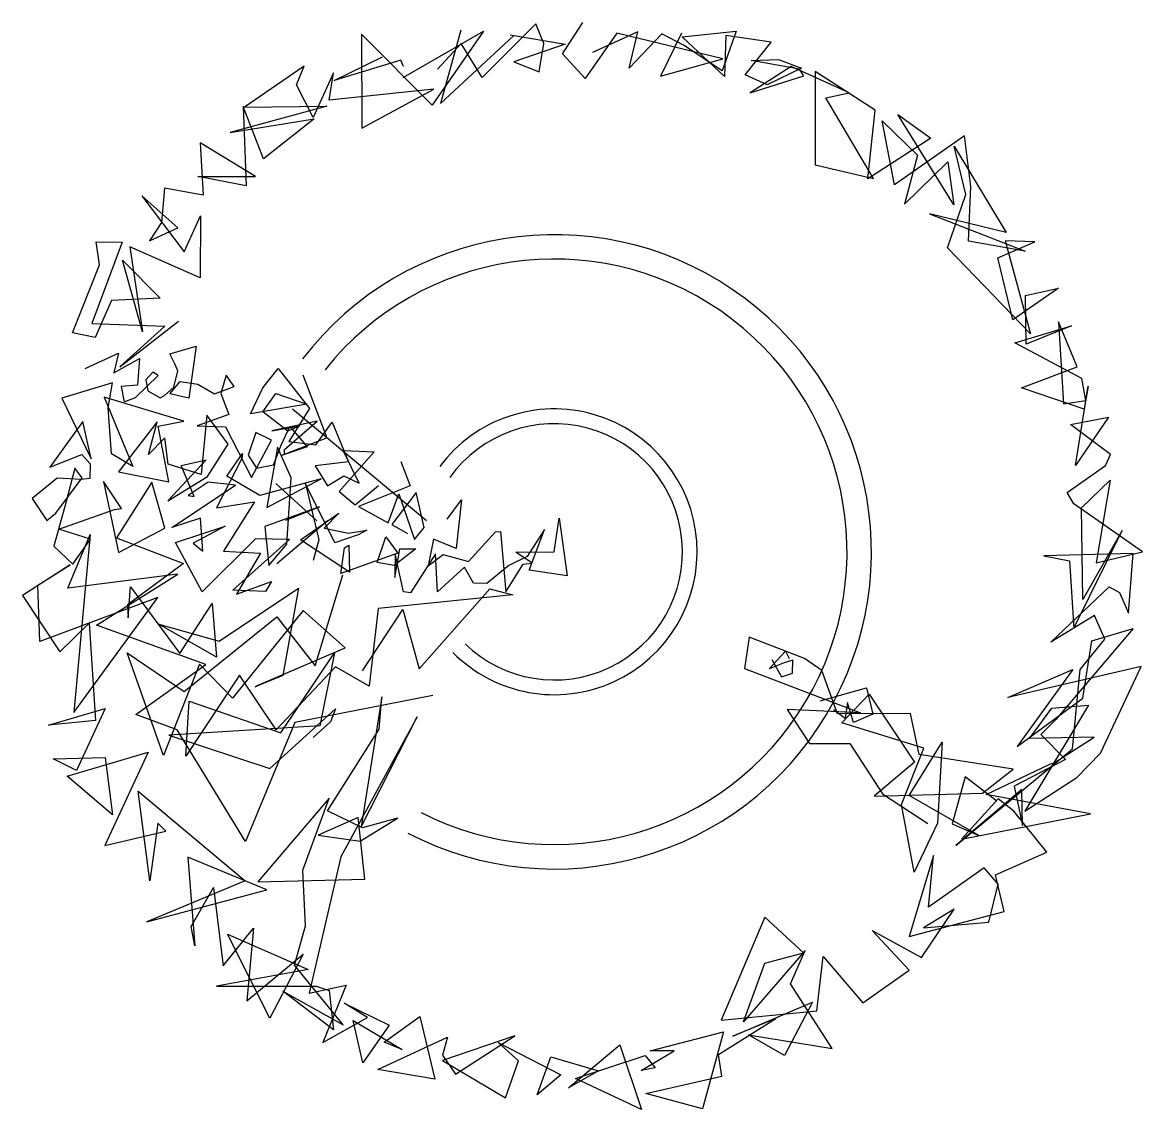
# Model space of a CAD drawing. Header units: inches. Extents: x 431 to 857, y 356 to 995.
# Drawn here: x 693.02 to 710.14, y 892.84 to 909.46 of the extents above; entities that cross this region are included whole.
import ezdxf

# ---------------------------------------------------------------- set-up
doc = ezdxf.new("R2010")
doc.units = ezdxf.units.IN
doc.header["$MEASUREMENT"] = 0
doc.layers.get('0').update_dxf_attribs({"color": 255})

msp = doc.modelspace()

# ---------------------------------------------------------------- linework, layer by layer
at = {"color": 7, "linetype": 'Continuous', "true_color": 0xffffff}
for p, q in [((700.866, 909.436), (700.047, 908.612)), ((700.989, 909.133), (700.866, 909.436)), ((701.272, 908.978), (701.586, 909.456)), ((698.201, 909.277), (698.209, 907.839)), ((699.285, 908.19), (698.201, 909.277)), ((698.841, 908.612), (700.066, 909.32)), ((700.066, 909.32), (699.285, 908.19)), ((699.721, 909.336), (699.411, 908.218)), ((700.475, 909.265), (701.314, 909.125)), ((702.103, 909.289), (701.62, 908.6)), ((702.428, 909.312), (701.735, 908.994)), ((703.722, 908.898), (702.103, 909.289)), ((702.294, 908.755), (702.428, 909.312)), ((702.792, 909.281), (702.294, 908.755)), ((703.094, 909.289), (702.773, 908.632)), ((703.121, 909.109), (702.792, 909.281)), ((703.102, 909.237), (703.929, 909.32)), ((703.929, 909.32), (703.714, 908.715)), ((699.725, 909.133), (699.365, 908.739)), ((699.411, 908.218), (700.525, 909.253)), ((700.047, 908.612), (699.725, 909.133)), ((701.314, 909.125), (700.529, 908.855)), ((700.92, 908.699), (700.989, 909.133)), ((703.749, 908.628), (703.102, 909.237)), ((703.714, 908.715), (703.121, 909.109)), ((703.768, 909.257), (703.749, 908.628)), ((704.465, 909.153), (703.768, 909.257)), ((704.067, 908.656), (704.465, 909.153)), ((697.784, 908.568), (698.523, 908.93)), ((701.62, 908.6), (701.272, 908.978)), ((697.325, 908.787), (696.417, 908.158)), ((697.21, 908.5), (697.325, 908.787)), ((698.802, 908.878), (697.784, 908.568)), ((698.845, 908.783), (698.802, 908.878)), ((700.529, 908.855), (700.92, 908.699)), ((702.773, 908.632), (703.722, 908.898)), ((704.771, 908.783), (704.143, 908.381)), ((704.158, 908.875), (704.576, 908.89)), ((704.897, 908.739), (704.158, 908.875)), ((704.924, 908.759), (704.4, 908.504)), ((704.576, 908.89), (704.924, 908.759)), ((705.655, 908.377), (704.771, 908.783)), ((697.773, 908.683), (697.462, 908.003)), ((697.708, 908.265), (697.773, 908.683)), ((704.4, 908.504), (704.067, 908.656)), ((704.143, 908.381), (704.962, 908.64)), ((704.962, 908.64), (704.897, 908.739)), ((705.135, 908.707), (705.135, 907.278)), ((706.054, 908.114), (705.135, 908.707)), ((697.462, 908.003), (697.21, 908.5)), ((699.308, 908.437), (697.708, 908.265)), ((698.209, 907.839), (699.308, 908.437)), ((705.296, 908.305), (705.655, 908.377)), ((706.027, 907.071), (705.296, 908.305)), ((697.673, 908.174), (696.195, 907.772)), ((696.394, 908.17), (696.44, 906.96)), ((696.704, 907.37), (696.394, 908.17)), ((696.417, 908.158), (697.673, 908.174)), ((705.939, 907.067), (706.054, 908.114)), ((696.195, 907.772), (697.482, 907.983)), ((697.482, 907.983), (696.704, 907.37)), ((706.157, 907.951), (706.701, 907.425)), ((706.345, 906.972), (706.157, 907.951)), ((706.398, 908.05), (706.904, 907.688)), ((707.256, 906.669), (706.398, 908.05)), ((707.417, 907.724), (706.345, 906.972)), ((707.512, 906.948), (707.417, 907.724)), ((695.736, 907.616), (695.782, 906.816)), ((696.582, 907.099), (695.736, 907.616)), ((706.904, 907.688), (705.939, 907.067)), ((707.26, 907.565), (708.056, 906.243)), ((707.436, 906.824), (707.26, 907.565)), ((706.701, 907.425), (706.498, 906.677)), ((705.135, 907.278), (706.027, 907.071)), ((706.498, 906.677), (707.164, 907.326)), ((707.164, 907.326), (707.256, 906.669)), ((695.701, 907.103), (696.582, 907.099)), ((696.44, 906.96), (695.701, 907.103)), ((695.192, 906.924), (695.146, 906.398)), ((695.782, 906.816), (695.192, 906.924)), ((707.478, 906.112), (707.512, 906.948)), ((694.844, 906.808), (695.491, 905.948)), ((695.399, 906.315), (694.844, 906.808)), ((707.156, 906.012), (707.436, 906.824)), ((706.881, 906.53), (708.343, 905.96)), ((708.056, 906.243), (706.881, 906.53)), ((695.146, 906.398), (694.966, 906.12)), ((695.491, 905.948), (695.743, 906.502)), ((695.743, 906.502), (695.736, 905.554)), ((694.966, 906.12), (695.399, 906.315)), ((694.545, 906.1), (694.082, 904.854)), ((694.147, 906.104), (694.545, 906.1)), ((694.201, 905.749), (694.147, 906.104)), ((694.664, 906.024), (694.859, 904.73)), ((695.736, 905.554), (694.664, 906.024)), ((708.427, 904.698), (707.156, 906.012)), ((708.343, 905.96), (707.478, 906.112)), ((707.926, 905.857), (708.492, 906.104)), ((708.037, 906.116), (708.427, 904.698)), ((708.492, 906.104), (708.037, 906.116)), ((708.155, 904.909), (707.926, 905.857)), ((693.787, 904.714), (694.201, 905.749)), ((694.553, 905.825), (695.127, 905.244)), ((694.859, 904.73), (694.553, 905.825)), ((708.856, 905.395), (708.155, 904.909)), ((708.347, 905.284), (708.856, 905.395)), ((694.381, 905.204), (694.132, 904.639)), ((695.127, 905.244), (694.381, 905.204)), ((708.362, 904.539), (708.347, 905.284)), ((694.082, 904.854), (695.2, 904.814)), ((694.511, 904.193), (695.407, 904.889)), ((695.2, 904.814), (694.511, 904.193)), ((708.186, 904.559), (709.051, 904.818)), ((709.051, 904.818), (708.362, 904.539)), ((708.852, 904.878), (708.929, 903.627)), ((709.139, 904.193), (708.852, 904.878)), ((694.132, 904.639), (693.787, 904.714)), ((695.276, 904.392), (695.675, 904.507)), ((695.675, 904.507), (695.564, 903.715)), ((709.212, 904.014), (708.186, 904.559)), ((693.979, 904.165), (694.492, 904.4)), ((694.492, 904.4), (694.419, 904.101)), ((694.419, 904.101), (694.809, 904.32)), ((694.809, 904.32), (694.779, 903.91)), ((695.349, 904.237), (695.276, 904.392)), ((695.334, 903.882), (695.399, 904.129)), ((695.399, 904.129), (695.349, 904.237)), ((696.693, 903.87), (696.93, 904.165)), ((696.93, 904.165), (697.409, 903.556)), ((708.286, 903.874), (709.139, 904.193)), ((694.752, 903.723), (695.096, 904.061)), ((695.012, 904.109), (694.909, 903.994)), ((694.909, 903.994), (694.936, 903.827)), ((695.096, 904.061), (695.012, 904.109)), ((695.273, 903.779), (695.433, 903.97)), ((695.433, 903.97), (695.701, 903.93)), ((696.134, 904.065), (696.054, 903.787)), ((696.257, 903.894), (696.134, 904.065)), ((697.68, 903.105), (697.312, 904.066)), ((709.273, 903.679), (709.212, 904.014)), ((694.4, 903.946), (693.626, 903.715)), ((694.331, 903.564), (694.4, 903.946)), ((694.779, 903.91), (694.53, 903.894)), ((694.53, 903.894), (694.576, 903.659)), ((694.936, 903.827), (695.127, 903.719)), ((695.192, 903.755), (695.334, 903.882)), ((695.701, 903.93), (695.958, 903.779)), ((695.958, 903.779), (696.257, 903.894)), ((696.054, 903.787), (696.176, 903.464)), ((696.509, 903.472), (696.693, 903.87)), ((709.247, 903.548), (708.286, 903.874)), ((709.113, 902.684), (709.308, 903.898)), ((709.308, 903.898), (709.247, 903.548)), ((693.626, 903.715), (694.07, 902.787)), ((694.27, 903.727), (694.71, 902.672)), ((695.487, 903.361), (694.27, 903.727)), ((694.576, 903.659), (694.752, 903.723)), ((695.127, 903.719), (695.192, 903.755)), ((695.564, 903.715), (695.273, 903.779)), ((697.367, 903.624), (696.509, 903.472)), ((696.697, 903.504), (696.892, 903.783)), ((696.892, 903.783), (697.367, 903.624)), ((708.929, 903.627), (709.273, 903.679)), ((694.384, 902.863), (694.331, 903.564)), ((696.176, 903.464), (695.69, 903.293)), ((695.839, 903.452), (695.751, 902.549)), ((696.168, 903.01), (695.839, 903.452)), ((697.076, 903.209), (696.697, 903.504)), ((697.409, 903.556), (697.095, 903.054)), ((699.197, 901.842), (697.148, 903.548)), ((693.944, 903.357), (693.439, 902.66)), ((694.07, 902.787), (693.944, 903.357)), ((695.081, 903.353), (694.488, 902.588)), ((694.947, 902.851), (695.081, 903.353)), ((695.096, 903.285), (695.487, 903.361)), ((695.257, 902.437), (695.096, 903.285)), ((695.69, 903.293), (696.126, 903.277)), ((696.126, 903.277), (696.521, 902.501)), ((697.524, 903.361), (696.831, 903.217)), ((696.831, 903.217), (697.263, 903.289)), ((696.976, 902.995), (697.106, 903.281)), ((697.026, 902.931), (697.524, 903.361)), ((697.263, 903.289), (697.076, 903.209)), ((697.106, 903.281), (697.374, 902.971)), ((697.505, 903.002), (697.753, 903.349)), ((697.753, 903.349), (698.006, 902.74)), ((709.036, 903.313), (709.618, 903.424)), ((709.649, 902.855), (709.036, 903.313)), ((709.618, 903.424), (709.113, 902.684)), ((695.2, 903.106), (694.947, 902.851)), ((695.25, 902.704), (695.2, 903.106)), ((696.59, 903.19), (696.471, 902.843)), ((696.827, 903.07), (696.59, 903.19)), ((697.676, 903.108), (696.972, 902.832)), ((695.851, 902.517), (696.168, 903.01)), ((696.521, 902.501), (696.827, 903.07)), ((696.919, 902.963), (696.758, 902.043)), ((696.858, 902.696), (696.976, 902.995)), ((697.126, 902.497), (696.919, 902.963)), ((697.374, 902.971), (697.026, 902.855)), ((697.026, 902.855), (697.026, 902.931)), ((697.095, 903.054), (697.505, 903.002)), ((693.439, 902.66), (693.929, 902.851)), ((693.929, 902.851), (694.055, 902.712)), ((694.71, 902.672), (694.384, 902.863)), ((695.828, 902.772), (695.242, 902.147)), ((695.449, 902.684), (695.828, 902.772)), ((696.375, 902.791), (695.985, 902.039)), ((696.145, 902.521), (696.387, 902.867)), ((696.387, 902.867), (696.375, 902.791)), ((696.471, 902.843), (696.601, 902.644)), ((698.397, 902.895), (697.864, 902.29)), ((697.922, 902.915), (698.397, 902.895)), ((698.167, 902.413), (697.922, 902.915)), ((709.572, 902.684), (709.649, 902.855)), ((693.822, 902.644), (693.684, 902.115)), ((693.933, 902.497), (693.822, 902.644)), ((694.055, 902.712), (694.051, 902.485)), ((694.488, 902.588), (695.257, 902.437)), ((695.751, 902.549), (695.25, 902.704)), ((695.644, 902.21), (695.449, 902.684)), ((696.601, 902.644), (696.858, 902.696)), ((698.006, 902.74), (697.497, 902.68)), ((697.497, 902.68), (697.681, 902.373)), ((698.806, 902.748), (698.948, 902.373)), ((708.986, 902.27), (709.572, 902.684)), ((693.554, 902.493), (693.171, 902.182)), ((693.534, 901.955), (693.933, 902.497)), ((693.925, 902.473), (693.554, 902.493)), ((694.051, 902.485), (693.925, 902.473)), ((694.262, 902.441), (694.492, 901.354)), ((694.538, 902.027), (694.262, 902.441)), ((694.997, 902.429), (694.461, 901.581)), ((695.196, 901.725), (694.997, 902.429)), ((695.242, 902.147), (695.851, 902.517)), ((695.858, 902.429), (695.556, 902.226)), ((696.279, 902.385), (695.858, 902.429)), ((696.651, 902.226), (696.145, 902.521)), ((697.585, 902.481), (696.651, 902.226)), ((696.758, 902.043), (697.585, 902.481)), ((697.064, 901.482), (697.126, 902.497)), ((697.681, 902.373), (697.933, 902.525)), ((697.933, 902.525), (698.167, 902.413)), ((709.204, 902.039), (709.641, 902.461)), ((709.641, 902.461), (709.43, 901.199)), ((695.303, 901.736), (696.279, 902.385)), ((697.52, 901.842), (696.894, 902.408)), ((697.348, 902.405), (697.551, 901.549)), ((697.796, 901.502), (697.348, 902.405)), ((697.864, 902.29), (698.106, 902.083)), ((698.106, 902.083), (698.462, 902.381)), ((698.948, 902.373), (698.159, 902.059)), ((698.611, 901.808), (698.772, 902.254)), ((699.036, 902.27), (698.665, 901.784)), ((698.772, 902.254), (699.013, 901.553)), ((699.159, 901.736), (699.036, 902.27)), ((709.086, 902.099), (708.986, 902.27)), ((693.171, 902.182), (693.393, 901.844)), ((693.684, 902.115), (693.5, 901.45)), ((695.556, 902.226), (695.644, 902.21)), ((695.985, 902.039), (696.567, 902.131)), ((696.567, 902.131), (696.096, 901.374)), ((699.511, 901.864), (699.733, 902.162)), ((699.733, 902.162), (699.649, 901.418)), ((710.139, 901.366), (709.086, 902.099)), ((693.393, 901.844), (693.534, 901.955)), ((693.577, 901.713), (694.43, 902.011)), ((694.43, 902.011), (694.538, 902.027)), ((697.562, 902.051), (696.727, 901.752)), ((697.049, 901.852), (697.562, 902.051)), ((697.271, 901.549), (697.857, 901.955)), ((697.857, 901.955), (697.631, 901.729)), ((698.159, 902.059), (698.611, 901.808)), ((709.224, 900.638), (709.204, 902.039)), ((695.743, 901.88), (695.303, 901.736)), ((695.361, 901.51), (696.119, 901.76)), ((696.119, 901.76), (695.629, 901.498)), ((695.778, 901.374), (695.743, 901.88)), ((696.727, 901.752), (696.785, 901.159)), ((697.681, 901.842), (696.911, 901.181)), ((698.665, 901.784), (698.906, 901.645)), ((699.013, 901.553), (699.159, 901.736)), ((701.149, 901.366), (701.226, 901.88)), ((701.226, 901.88), (701.345, 901)), ((694.063, 901.557), (693.577, 901.713)), ((693.714, 900.813), (694.055, 901.633)), ((694.055, 901.633), (693.806, 898.91)), ((694.461, 901.581), (695.483, 901.187)), ((694.492, 901.354), (695.196, 901.725)), ((696.582, 901.565), (695.77, 900.753)), ((697.103, 901.553), (696.582, 901.565)), ((697.631, 901.729), (698.002, 901.649)), ((698.152, 901.625), (697.796, 901.502)), ((698.002, 901.649), (698.286, 901.697)), ((698.286, 901.697), (698.152, 901.625)), ((698.443, 901.203), (698.577, 901.597)), ((698.577, 901.597), (698.757, 901.346)), ((699.304, 901.561), (699.224, 901.151)), ((699.649, 901.418), (699.304, 901.561)), ((699.836, 901.219), (700.25, 901.669)), ((700.25, 901.669), (700.326, 901.677)), ((700.326, 901.677), (700.407, 900.753)), ((701, 901.709), (700.732, 901.295)), ((700.766, 901.084), (701, 901.709)), ((709.086, 900.2), (709.828, 901.693)), ((709.828, 901.693), (709.224, 900.638)), ((693.5, 901.45), (693.791, 901.179)), ((693.791, 901.179), (694.063, 901.557)), ((695.77, 900.753), (695.361, 901.51)), ((695.629, 901.498), (695.778, 901.374)), ((696.237, 900.781), (697.103, 901.553)), ((696.785, 901.159), (697.064, 901.482)), ((698.018, 901.056), (697.271, 901.549)), ((697.551, 901.549), (697.466, 901.231)), ((697.887, 901.036), (697.941, 901.426)), ((697.941, 901.426), (698.01, 901.47)), ((698.01, 901.47), (698.018, 901.056)), ((699.032, 901.41), (698.703, 901.155)), ((698.714, 900.976), (698.787, 901.41)), ((698.787, 901.41), (699.032, 901.41)), ((696.096, 901.374), (696.659, 901.346)), ((696.659, 901.346), (696.291, 900.717)), ((698.757, 901.346), (697.887, 901.036)), ((698.718, 901.334), (698.714, 900.976)), ((698.845, 900.753), (698.718, 901.334)), ((699.335, 901.334), (698.952, 900.741)), ((699.224, 901.151), (699.453, 901.326)), ((699.365, 900.753), (699.335, 901.334)), ((699.453, 901.326), (699.836, 901.219)), ((700.732, 901.295), (700.456, 901.159)), ((700.56, 901.362), (701.149, 901.366)), ((700.809, 901.195), (700.56, 901.362)), ((709.993, 901.342), (708.63, 901.303)), ((708.63, 901.303), (709.021, 901.227)), ((709.021, 901.227), (709.086, 900.2)), ((709.43, 901.199), (710.139, 901.366)), ((709.924, 900.427), (709.993, 901.342)), ((693.753, 901.167), (693.021, 900.701)), ((693.259, 900.857), (693.753, 901.167)), ((695.483, 901.187), (694.629, 900.554)), ((698.703, 901.155), (698.443, 901.203)), ((699.775, 901.131), (699.365, 900.753)), ((699.913, 900.885), (699.775, 901.131)), ((700.456, 901.159), (700.116, 900.881)), ((700.407, 900.753), (700.671, 901.175)), ((700.671, 901.175), (700.809, 901.195)), ((701.345, 901), (700.766, 901.084)), ((695.399, 901.024), (693.714, 900.813)), ((694.155, 900.244), (695.399, 901.024)), ((696.291, 900.717), (696.827, 900.912)), ((696.827, 900.912), (696.735, 900.761)), ((697.493, 899.623), (697.918, 901.012)), ((700.116, 900.881), (699.913, 900.885)), ((693.286, 899.997), (693.259, 900.857)), ((694.637, 900.359), (694.675, 900.833)), ((694.675, 900.833), (695.426, 899.814)), ((696.027, 900.001), (697.24, 900.813)), ((696.735, 900.761), (696.237, 900.781)), ((697.24, 900.813), (696.999, 899.475)), ((700.514, 900.709), (698.458, 900.498)), ((698.952, 900.741), (698.845, 900.753)), ((699.086, 899.579), (700.162, 900.801)), ((700.162, 900.801), (700.514, 900.709)), ((708.737, 899.985), (709.626, 900.829)), ((709.626, 900.829), (709.786, 900.745)), ((709.786, 900.745), (709.924, 900.427)), ((693.021, 900.701), (693.592, 899.838)), ((695.089, 900.67), (693.286, 899.997)), ((693.806, 898.91), (695.089, 900.67)), ((694.629, 900.554), (694.637, 900.359)), ((695.426, 899.814), (695.92, 900.578)), ((695.92, 900.578), (695.989, 899.758)), ((695.495, 899.232), (696.907, 900.371)), ((697.313, 900.467), (696.234, 899.129)), ((696.907, 900.371), (697.493, 899.623)), ((697.953, 899.897), (697.313, 900.467)), ((698.217, 899.547), (698.833, 900.486)), ((698.458, 900.498), (698.32, 899.312)), ((698.833, 900.486), (699.086, 899.579)), ((709.404, 900.395), (708.737, 899.985)), ((709.564, 900.029), (709.404, 900.395)), ((693.592, 899.838), (694.04, 900.275)), ((694.04, 900.275), (694.136, 898.787)), ((695.824, 899.646), (694.155, 900.244)), ((695.104, 900.26), (696.027, 900.001)), ((695.989, 899.758), (695.104, 900.26)), ((709.993, 900.196), (708.814, 898.806)), ((709.361, 900.005), (709.993, 900.196)), ((704.128, 900.06), (704.055, 899.583)), ((704.97, 899.734), (704.128, 900.06)), ((709.185, 899.567), (709.564, 900.029)), ((696.597, 899.316), (697.953, 899.897)), ((704.434, 899.579), (704.683, 899.849)), ((704.683, 899.849), (704.74, 899.734)), ((709.224, 899.129), (709.361, 900.005)), ((694.622, 899.822), (695.495, 899.232)), ((695.177, 898.253), (694.622, 899.822)), ((696.969, 898.599), (697.792, 899.822)), ((697.792, 899.822), (697.566, 898.707)), ((704.472, 899.722), (704.622, 899.455)), ((704.794, 899.71), (704.664, 899.67)), ((704.79, 899.511), (704.794, 899.71)), ((705.238, 899.551), (704.97, 899.734)), ((694.756, 898.882), (695.824, 899.646)), ((695.728, 899.65), (695.177, 898.253)), ((696.234, 899.129), (695.728, 899.65)), ((697.807, 899.611), (696.9, 898.647)), ((698.32, 899.312), (697.807, 899.611)), ((704.055, 899.583), (705.828, 898.906)), ((704.664, 899.67), (704.434, 899.579)), ((704.622, 899.455), (704.79, 899.511)), ((705.475, 898.89), (705.238, 899.551)), ((710.116, 899.615), (708.079, 899.141)), ((708.079, 899.141), (709.074, 899.567)), ((709.074, 899.567), (708.224, 898.392)), ((709.07, 898.353), (709.185, 899.567)), ((709.495, 898.289), (710.116, 899.615)), ((696.341, 899.483), (695.521, 898.241)), ((696.9, 898.647), (696.341, 899.483)), ((696.999, 899.475), (696.578, 899.304)), ((696.578, 899.304), (696.597, 899.316)), ((699.292, 899.173), (697.183, 898.759)), ((705.211, 899.089), (705.92, 899.288)), ((705.541, 898.755), (705.962, 899.189)), ((705.92, 899.288), (706.019, 898.886)), ((705.962, 899.189), (706.651, 898.15)), ((695.521, 898.241), (695.571, 899.085)), ((695.571, 899.085), (696.969, 898.599)), ((698.515, 899.149), (698.198, 897.162)), ((698.473, 898.655), (698.515, 899.149)), ((705.629, 899.065), (705.594, 898.818)), ((705.721, 898.759), (705.629, 899.065)), ((708.224, 898.392), (709.224, 899.129)), ((709.312, 899.025), (708.339, 897.405)), ((708.753, 898.978), (709.312, 899.025)), ((693.42, 898.715), (694.285, 898.974)), ((694.285, 898.974), (693.848, 898.022)), ((695.387, 898.647), (694.756, 898.882)), ((696.804, 898.054), (697.807, 898.966)), ((697.807, 898.966), (697.727, 898.767)), ((699.055, 898.846), (697.887, 896.704)), ((698.198, 897.162), (699.055, 898.846)), ((704.706, 898.954), (705.051, 898.436)), ((705.828, 898.906), (704.706, 898.954)), ((705.594, 898.818), (705.414, 898.95)), ((706.59, 898.894), (705.475, 898.89)), ((706.019, 898.886), (705.721, 898.759)), ((706.727, 898.269), (706.59, 898.894)), ((708.412, 898.512), (708.753, 898.978)), ((694.136, 898.787), (693.42, 898.715)), ((697.566, 898.707), (695.257, 898.564)), ((697.183, 898.759), (696.433, 896.939)), ((697.727, 898.767), (697.462, 898.528)), ((697.685, 897.409), (698.473, 898.655)), ((706.796, 898.365), (705.541, 898.755)), ((708.814, 898.806), (708.584, 898.576)), ((695.257, 898.564), (696.804, 898.054)), ((696.433, 896.939), (695.387, 898.647)), ((709.4, 898.536), (708.412, 898.512)), ((708.584, 898.576), (708.963, 898.193)), ((708.787, 898.142), (709.4, 898.536)), ((705.051, 898.436), (705.667, 898.436)), ((705.667, 898.436), (706.165, 897.668)), ((706.456, 897.505), (706.796, 898.365)), ((706.57, 897.644), (707.076, 898.456)), ((707.076, 898.456), (707.007, 897.222)), ((707.283, 896.88), (709.07, 898.353)), ((693.492, 898.205), (694.285, 898.225)), ((693.848, 898.022), (693.492, 898.205)), ((693.707, 897.939), (694.943, 898.305)), ((694.943, 898.305), (694.281, 896.88)), ((694.285, 898.225), (694.396, 897.345)), ((706.651, 898.15), (706.038, 897.632)), ((708.163, 898.046), (706.727, 898.269)), ((708.963, 898.193), (708.175, 897.783)), ((708.722, 898.122), (708.787, 898.142)), ((709.136, 897.915), (709.495, 898.289)), ((707.692, 897.676), (708.163, 898.046)), ((707.75, 897.66), (708.722, 898.122)), ((694.396, 897.345), (693.707, 897.939)), ((707.428, 897.927), (707.229, 897.21)), ((707.91, 897.556), (707.428, 897.927)), ((708.339, 897.405), (709.136, 897.915)), ((694.79, 897.708), (696.425, 896.338)), ((694.97, 896.338), (694.79, 897.708)), ((706.038, 897.632), (707.692, 897.676)), ((706.165, 897.668), (706.858, 897.214)), ((707.635, 897.031), (706.57, 897.644)), ((708.293, 897.732), (707.283, 896.88)), ((709.342, 897.361), (707.75, 897.66)), ((708.175, 897.783), (708.301, 897.182)), ((708.301, 897.182), (708.293, 897.732)), ((697.711, 897.604), (696.62, 896.322)), ((697.306, 896.501), (697.711, 897.604)), ((706.647, 896.47), (706.456, 897.505)), ((707.933, 897.592), (707.371, 896.975)), ((708.171, 897.405), (707.933, 897.592)), ((698.152, 897.306), (697.543, 897.035)), ((698.217, 897.146), (697.685, 897.409)), ((698.255, 896.366), (698.152, 897.306)), ((698.182, 896.947), (698.753, 897.294)), ((698.753, 897.294), (698.217, 897.146)), ((707.371, 896.975), (709.342, 897.361)), ((708.676, 896.776), (708.171, 897.405)), ((695.089, 897.218), (694.97, 896.338)), ((695.211, 897.095), (695.089, 897.218)), ((707.007, 897.222), (706.647, 896.47)), ((707.229, 897.21), (707.635, 897.031)), ((694.281, 896.88), (695.211, 897.095)), ((697.543, 897.035), (698.182, 896.947)), ((707.891, 896.43), (708.676, 896.776)), ((695.548, 896.7), (695.655, 895.347)), ((696.754, 896.199), (695.548, 896.7)), ((697.887, 896.704), (697.401, 894.622)), ((706.942, 896.724), (706.574, 895.486)), ((706.869, 895.936), (706.942, 896.724)), ((697.348, 895.653), (697.306, 896.501)), ((707.719, 896.537), (706.869, 895.936)), ((707.933, 896.286), (707.719, 896.537)), ((708.025, 895.868), (707.891, 896.43)), ((696.425, 896.338), (694.924, 895.713)), ((696.62, 896.322), (698.255, 896.366)), ((707.788, 895.705), (707.933, 896.286)), ((694.924, 895.713), (696.754, 896.199)), ((695.598, 895.642), (695.939, 896.235)), ((695.939, 896.235), (696.088, 895.04)), ((704.365, 895.781), (703.699, 894.208)), ((704.955, 895.239), (704.365, 895.781)), ((706.574, 895.486), (708.025, 895.868)), ((706.762, 895.168), (707.26, 895.908)), ((707.26, 895.908), (706.789, 895.618)), ((695.655, 895.347), (695.598, 895.642)), ((696.088, 895.04), (696.551, 895.614)), ((696.551, 895.614), (696.452, 894.507)), ((697.179, 895.048), (697.348, 895.653)), ((706.008, 895.578), (706.762, 895.168)), ((706.57, 894.973), (706.008, 895.578)), ((706.789, 895.618), (707.788, 895.705)), ((696.153, 895.526), (697.39, 894.985)), ((696.804, 894.24), (696.153, 895.526)), ((704.985, 895.275), (704.04, 894.184)), ((704.365, 895.08), (704.955, 895.239)), ((704.756, 894.766), (704.985, 895.275)), ((696.452, 894.507), (697.313, 895.216)), ((697.313, 895.216), (696.804, 894.24)), ((704.04, 894.184), (704.365, 895.08)), ((705.162, 894.352), (705.257, 895.18)), ((705.257, 895.18), (705.866, 894.475)), ((697.39, 894.985), (695.985, 894.73)), ((697.922, 894.137), (697.179, 895.048)), ((705.866, 894.475), (706.57, 894.973)), ((695.985, 894.73), (697.508, 894.73)), ((697.401, 894.622), (697.968, 894.746)), ((697.508, 894.73), (697.711, 894.662)), ((697.968, 894.746), (697.612, 893.866)), ((705.395, 893.778), (704.756, 894.766)), ((697.003, 894.654), (697.922, 894.137)), ((697.773, 894.061), (697.003, 894.654)), ((697.711, 894.662), (697.773, 894.061)), ((697.937, 894.467), (698.626, 894.133)), ((698.297, 894.252), (697.937, 894.467)), ((703.879, 893.966), (705.096, 894.483)), ((705.096, 894.483), (704.668, 893.667)), ((697.612, 893.866), (698.297, 894.252)), ((698.075, 894.204), (698.822, 893.762)), ((698.221, 893.555), (698.075, 894.204)), ((698.55, 893.874), (699.093, 894.264)), ((699.093, 894.264), (699.323, 893.309)), ((703.657, 893.683), (704.534, 894.236)), ((703.699, 894.208), (705.162, 894.352)), ((704.534, 894.236), (703.879, 893.966)), ((698.626, 894.133), (698.221, 893.555)), ((702.612, 893.743), (703.737, 894.029)), ((703.737, 894.029), (703.416, 892.855)), ((698.454, 893.456), (699.518, 893.95)), ((698.822, 893.762), (698.55, 893.874)), ((700.544, 893.969), (699.442, 893.591)), ((699.518, 893.95), (699.442, 893.675)), ((699.641, 893.384), (700.544, 893.969)), ((700.292, 893.87), (701.249, 893.372)), ((700.602, 893.587), (700.292, 893.87)), ((704.116, 893.985), (705.395, 893.778)), ((704.668, 893.667), (704.116, 893.985)), ((701.368, 893.173), (702.152, 893.83)), ((702.152, 893.83), (702.482, 892.843)), ((702.474, 893.44), (702.979, 893.743)), ((702.979, 893.743), (702.612, 893.743)), ((699.442, 893.675), (699.641, 893.384)), ((699.442, 893.591), (700.403, 893.022)), ((700.403, 893.022), (700.602, 893.587)), ((700.885, 893.07), (701.096, 893.647)), ((701.096, 893.647), (701.823, 893.436)), ((701.471, 893.317), (702.539, 893.671)), ((702.539, 893.671), (702.688, 893.48)), ((703.707, 893.356), (703.657, 893.683)), ((699.323, 893.309), (698.454, 893.456)), ((701.249, 893.372), (700.885, 893.07)), ((701.823, 893.436), (701.368, 893.173)), ((702.688, 893.48), (702.474, 893.44)), ((702.547, 893.09), (703.707, 893.356)), ((702.482, 892.843), (701.471, 893.317)), ((703.416, 892.855), (702.547, 893.09))]:
    msp.add_line(p, q, dxfattribs=at)
for radius, start, end in [(4.846, 242.4879, 142.5407), (4.473, 242.9839, 141.5503), (2.183, 224.8275, 143.3406), (1.958, 225.9189, 144.574)]:
    msp.add_arc((701.149, 901.366), radius, start, end, dxfattribs=at)

doc.saveas('drawing.dxf')
